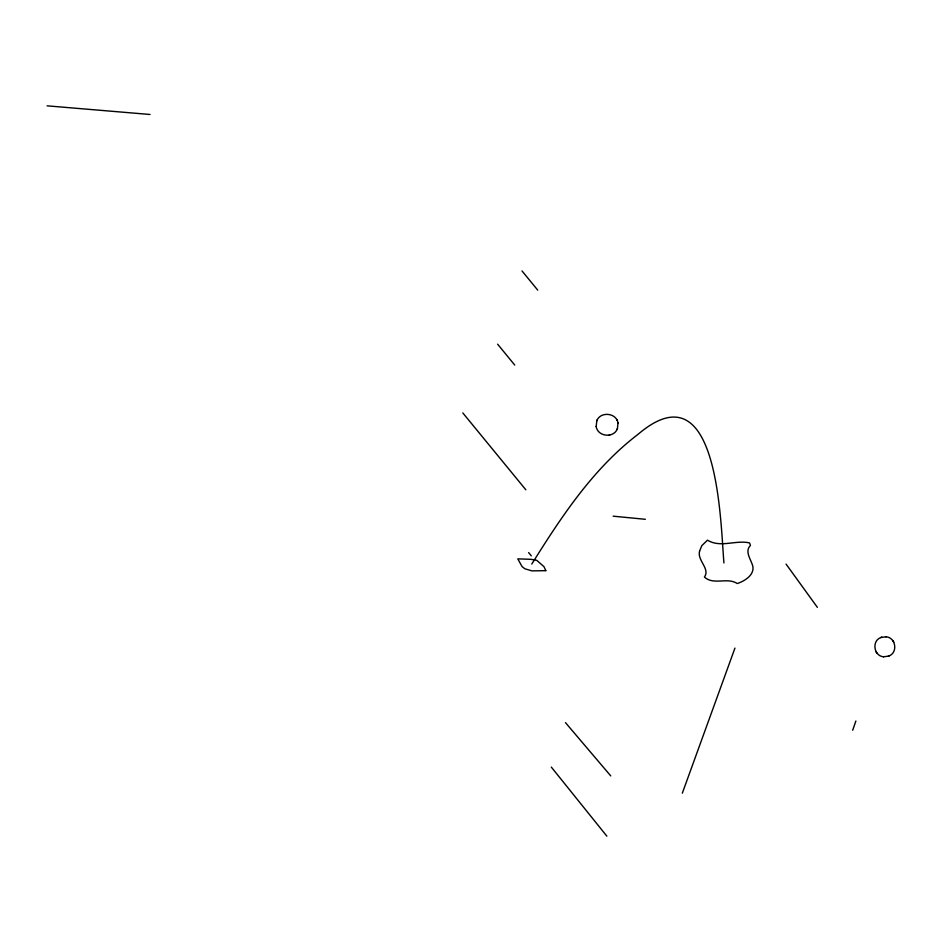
<?xml version="1.0" encoding="UTF-8"?>
<svg xmlns="http://www.w3.org/2000/svg" width="942" height="942" viewBox="0 0 942 942"><rect width="100%" height="100%" fill="white"/><g stroke="black" fill="none" stroke-linecap="round" stroke-linejoin="round"><path stroke-width="1.41" d="M888.718 656.079C898.256 652.735 895.83 637.381 885.975 636.792M852.675 730.262L855.889 721.007M682.326 793.176L734.948 648.096M596.781 420.803L596.192 426.632M617.41 428.74L618.011 422.911M596.733 420.909C600.337 411.124 616.574 412.702 618.046 423.123M596.922 420.473L597.24 419.861M596.145 426.432C597.593 436.617 613.313 438.466 617.269 429.081M617.222 429.175L617.457 428.645M880.947 637.498C871.397 640.843 873.835 656.197 883.678 656.786M531.794 564.046C561.456 516.652 593.071 468.598 638.087 434.286C718.487 365.873 720.324 520.549 723.927 562.951M881.147 637.416L886.187 636.804M888.518 656.162L883.478 656.774M880.758 637.581L881.889 637.157M888.895 655.997L888.141 656.291M609.144 435.122L609.757 434.992M47.1 105.834L150.037 114.477M613.148 516.181L645.352 519.301M565.459 722.62L610.757 775.914M522.009 270.955L537.729 290.124M497.623 344.183L514.732 365.06M462.816 412.926L525.836 489.793M528.615 552.577L531.3 555.851M551.305 767.082L606.86 836.166M892.675 640.478L893.146 641.113M876.507 652.465L876.978 653.1M786.052 564.081L817.373 607.343M893.369 641.443L893.77 642.15M875.895 651.428L876.296 652.135M617.14 420.368L616.716 419.614M699.576 551.164C696.986 560.431 710.445 568.756 704.428 577.057C713.6 585.535 727.33 576.94 737.245 583.534C745.334 580.908 756.402 573.772 752.022 563.811C749.926 558.135 744.934 550.823 750.421 545.477L749.596 542.945C735.961 539.684 720.43 548.173 707.466 540.166L701.79 545.701L699.576 551.164M545.818 570.664L531.912 570.876L525.141 568.874A11.634 4.663 19.1 0 1 521.939 566.354L517.794 558.865L530.629 559.301A57.132 22.867 19.1 0 1 536.763 560.349L544.005 566.684L545.818 570.664"/></g></svg>
